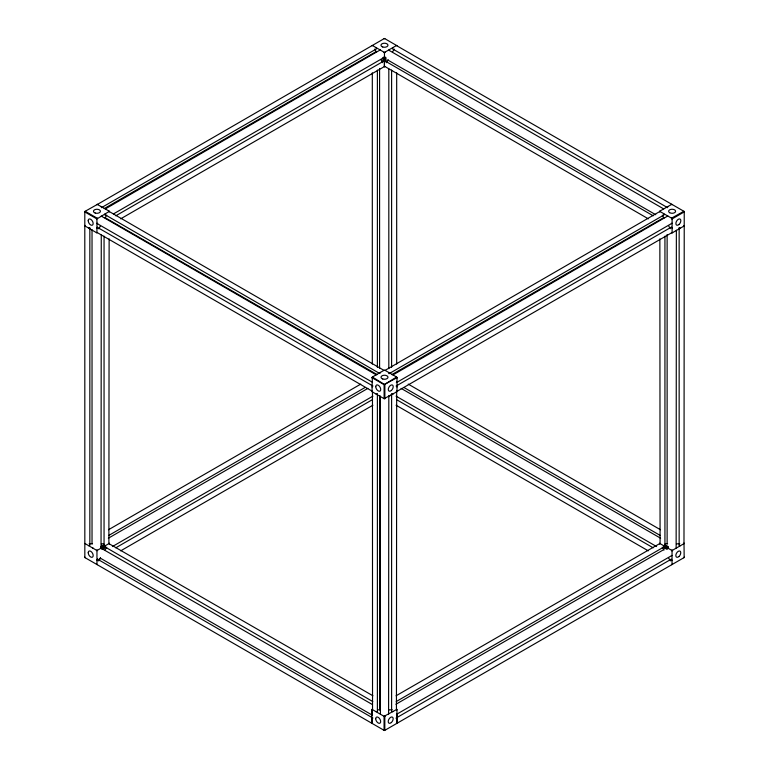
<?xml version="1.0" encoding="UTF-8"?>
<svg xmlns="http://www.w3.org/2000/svg" width="769" height="769" viewBox="0 0 769 769"><rect width="100%" height="100%" fill="white"/><g stroke="black" fill="none" stroke-linecap="round" stroke-linejoin="round"><path stroke-width="1.15" d="M120.675 218.829L384.317 66.615L384.462 61.991L383.673 61.164M396.977 714.074L396.948 723.302L396.439 723.456M670.962 560.736L671.116 559.265L672.029 560.236M384.481 52.994L385.067 52.148M660.138 211.571L659.6 211.908L660.138 210.956M96.932 204.698L384.462 38.45L397.015 45.727M648.334 218.838L384.471 66.249M397.015 391.085L396.487 391.411M671.5 564.648L672.029 564.321M96.981 228.182L97.509 227.259M104.834 214.368L104.988 214.897M96.961 560.216L97.355 559.39M98.836 560.755L100.499 557.66M384.529 62.164L385.327 61.164M388.085 59.626L386.423 62.722M372.013 377.906L372.561 376.964M372.023 386.98L372.561 386.057M379.876 373.349L380.415 372.427M371.994 718.832L372.071 723.389M379.857 50.408L380.261 50.043M113.418 213.945L384.49 57.185L385.336 57.252M397.025 382.02L396.352 382.231M667.463 216.435L668.001 216.127M671.01 227.566L671.548 227.259L672.087 228.191M672.096 223.212L396.871 382.366M672.029 555.41L396.439 714.382M89.838 227.749L89.838 545.365L88.55 545.673M101.268 235.026L101.047 548.153L372.331 704.51M104.853 546.432L105.372 545.673L104.161 545.134M109.131 238.861L108.89 543.616L372.927 695.782M372.532 709.643L372.456 391.421M380.415 714.18L380.299 396.035M388.72 396.035L388.595 396.564M396.458 391.392L396.439 392.027M372.311 709.335L372.081 709.576M377.387 393.776L377.387 711.392L376.099 711.7M388.816 396.256L388.595 714.18M392.901 711.69L391.604 711.383L391.604 393.757M396.679 391.709L396.439 709.643M659.86 543.308L659.542 543.991L660.081 543.625L659.86 238.88M664.935 236.141L664.935 545.365L663.637 545.673L664.156 546.432M680.44 545.663L679.373 545.663L679.373 545.048M396.477 45.573L684.237 211.485L683.987 543.616M100.499 225.769L98.788 228.778M667.492 207.188L668.001 206.428M372.013 45.707L372.523 45.544M97.519 218.175L97.067 218.636M97.038 550.777L97.5 550.2L96.404 550.2M372.071 718.659L372.532 718.083M98.922 560.659L100.364 558.207M85.003 225.365L84.869 225.913L96.932 232.93L96.932 218.934L109.429 211.283L97.086 204.314M394.286 49.139L392.488 51.994M106.718 547.192L105.055 549.941M385.038 398.621L384.125 398.688L371.994 391.69L372.369 377.031L384.49 370.033L396.621 377.031L397.025 377.915M683.795 557.756L684.17 557.112M106.728 215.109L105.065 217.867M105.372 213.628L104.853 214.705M105.199 217.733L377.233 374.609M92.751 547.624L92.866 548.153M684.122 225.903L684.122 225.48M667.838 547.634L667.434 548.653M101.402 207.688L376.464 48.88L376.079 47.601M384.317 66.615L385.038 66.528M389.008 373.715L664.07 214.907L663.695 213.628M396.862 391.45L672.019 232.565M676.143 548.162L676.364 230.229M97.644 223.423L96.952 223.202M97.355 227.345L372.936 386.019M392.94 47.62L392.565 48.899L667.627 207.697M97.336 559.38L97.874 559.255M372.552 391.402L96.99 232.44M388.72 396.468L392.901 394.074M104.2 208.601L376.147 51.59L376.502 51.956M380.021 50.062L105.334 208.908M372.34 45.448L384.462 52.455L396.593 45.448M383.462 57.358L384.961 58.233L385.971 57.656L385.971 61.116L384.961 61.693L382.962 61.116L382.962 57.656L383.962 58.233L385.461 57.358M382.962 61.116L383.462 60.828M115.763 215.81L383.558 61.193M108.506 529.735L360.738 384.116M659.754 211.542L385.067 370.379M108.669 535.503L365.054 387.48M108.352 538.213L367.851 388.393M391.806 374.628L663.753 217.617L664.118 217.983M667.627 216.089L392.94 374.936M104.709 545.481L103.709 544.894L100.71 546.634L101.71 547.211L104.709 545.481L104.709 546.057M396.621 377.031L384.116 384.683L384.116 398.688L396.996 391.69L396.996 377.685L396.477 376.983M671.539 218.175L683.862 211.264L684.237 211.917L672.106 218.915L672.106 232.92L684.237 225.923M84.792 543.423L96.961 550.527L109.458 543.308M396.996 377.685L384.116 384.683L371.994 377.685M102.21 548.076L105.209 546.346L105.209 547.499L102.21 549.229L102.21 548.076L100.71 547.211M102.71 548.364L105.209 547.499M112.389 546.557L372.917 396.141M115.773 547.816L372.148 399.803M396.102 386.028L671.174 227.22M120.685 550.844L372.907 405.215M396.054 695.801L659.706 543.587M664.291 545.481L665.291 544.904L668.29 546.644L667.29 547.22L664.291 545.481L664.291 546.067M663.791 546.355L666.79 548.086L666.79 549.239L663.791 547.509L663.791 546.355L665.291 544.904M396.218 701.559L663.907 546.98M663.791 547.509L666.29 548.374M395.91 704.269L663.705 549.662M666.79 548.086L668.29 547.22M371.936 723.331L371.936 709.326L384.067 716.333L396.948 709.326L396.948 723.331M659.542 543.318L672.039 550.537L684.17 543.539M396.054 718.073L671.116 559.265M671.539 204.381L672.096 204.679M96.961 564.331L97.49 564.609M89.617 228.047L88.55 228.047M97.115 232.632L96.404 232.574M680.286 228.133L679.258 227.97M672.587 232.594L671.5 232.584L672.048 232.719M377.166 394.074L376.099 394.084M101.335 543.866L103.767 543.741M676.432 543.866L679.806 543.741M672.587 550.21L671.491 550.22L672.029 550.979M388.883 709.893L392.257 709.768M385.038 716.237L383.952 716.227M388.633 50.1L663.695 208.908M101.181 216.06L376.243 374.868M105.372 214.868L379.002 373.1M97.105 223.548L372.552 382.318M372.552 714.343L372.061 714.286M384.327 57.54L383.683 57.262M671.943 223.558L671.424 223.423M392.738 394.132L391.988 394.132M97.615 559.217L372.917 718.054M671.827 204.304L659.6 211.264L671.731 218.271L672.096 219.107M92.53 543.856L89.146 543.731M665.185 543.731L667.627 543.866M380.078 709.893L377.637 709.758M384.087 38.671L384.836 38.671M108.862 210.956L109.409 211.86L108.929 211.571M105.103 546.98L372.773 701.549M97.461 204.352L84.801 211.494L84.83 557.535L384.442 730.55L684.17 557.544L684.006 542.991M387.951 60.117L655.746 214.734M385.461 60.828L385.971 61.116M385.442 61.203L653.237 215.81M408.233 384.116L660.456 529.735M383.971 370.37L109.39 211.619M403.917 387.48L660.302 535.503M401.12 388.393L660.609 538.213M97.307 218.281L85.176 211.283L84.801 211.927L96.932 218.934M372.369 377.031L384.865 384.683L384.865 398.688M396.054 396.141L656.582 546.557M396.814 399.803L653.198 547.816M396.054 405.215L648.286 550.844M109.429 543.904L109.131 543.299M105.209 546.346L103.709 544.894M100.355 558.159L372.311 715.17M384.087 52.254L384.49 53.08M664.06 550.027L662.263 547.172M388.624 372.436L389.162 373.369M396.487 386.067L397.015 386.999M101.008 206.419L101.527 207.169M396.429 718.111L396.958 723.12M97.846 559.246L98.028 560.764M670.222 560.832L668.472 557.66M670.184 228.691L668.53 225.605M382.578 62.674L380.915 59.578M662.311 215.118L663.734 217.589M374.705 49.091L376.128 51.561M671.731 218.271L672.106 218.915M84.83 557.102L85.205 557.746M396.679 709.326L396.977 709.96M679.152 227.739L679.152 545.356M672.039 550.537L672.039 564.542M667.29 547.22L667.29 548.951M667.127 234.507L667.127 543.741M396.679 72.805L396.679 364.054M391.604 70.066L391.604 367.313M388.816 68.96L388.816 368.601M384.961 58.233L384.961 61.693M384.817 716.333L384.817 730.329L384.067 730.329L384.067 716.333M384.462 52.455L384.462 66.893M383.962 58.233L383.962 61.693M379.578 68.451L379.578 368.091M379.578 395.737L379.578 709.768M377.387 70.075L377.387 367.322M372.311 72.815L372.311 364.064M371.994 709.931L372.013 714.026M104.055 236.121L104.055 545.356M101.71 547.211L101.71 548.941M96.961 550.527L96.961 564.533M92.03 229.71L92.03 543.731M88.233 552.709A3.489 2.019 60 0 0 91.944 557.323A3.489 2.019 60 0 0 91.944 552.382A3.489 2.019 60 0 0 88.233 552.709M391.334 722.543A3.489 2.019 -60 0 0 392.44 717.131A3.489 2.019 -60 0 0 388.307 720.793A3.489 2.019 -60 0 0 391.334 722.543M375.724 718.727A3.489 2.019 60 0 0 379.425 723.341A3.489 2.019 60 0 0 379.425 718.4A3.489 2.019 60 0 0 375.724 718.727M678.931 556.535A3.489 2.019 -60 0 0 680.036 551.123A3.489 2.019 -60 0 0 675.913 554.785A3.489 2.019 -60 0 0 678.931 556.535M678.998 224.481A3.489 2.019 -60 0 0 680.104 219.069A3.489 2.019 -60 0 0 675.97 222.731A3.489 2.019 -60 0 0 678.998 224.481M669.636 212.696A3.489 2.019 0 0 0 675.48 211.792A3.489 2.019 0 0 0 671.202 209.322A3.489 2.019 0 0 0 669.636 212.696M95.183 213.023A3.489 2.019 0 0 0 100.422 211.283A3.489 2.019 0 0 0 95.183 209.533A3.489 2.019 0 0 0 95.183 213.023M88.204 220.684A3.489 2.019 60 0 0 91.915 225.288A3.489 2.019 60 0 0 91.915 220.347A3.489 2.019 60 0 0 88.204 220.684M375.772 386.653A3.489 2.019 60 0 0 379.482 391.258A3.489 2.019 60 0 0 379.482 386.317A3.489 2.019 60 0 0 375.772 386.653M382.751 378.992A3.489 2.019 0 0 0 387.989 377.252A3.489 2.019 0 0 0 382.751 375.503A3.489 2.019 0 0 0 382.751 378.992M391.383 390.46A3.489 2.019 -60 0 0 392.488 385.058A3.489 2.019 -60 0 0 388.364 388.72A3.489 2.019 -60 0 0 391.383 390.46M382.722 46.986A3.489 2.019 0 0 0 387.961 45.236A3.489 2.019 0 0 0 382.722 43.487A3.489 2.019 0 0 0 382.722 46.986"/></g></svg>
